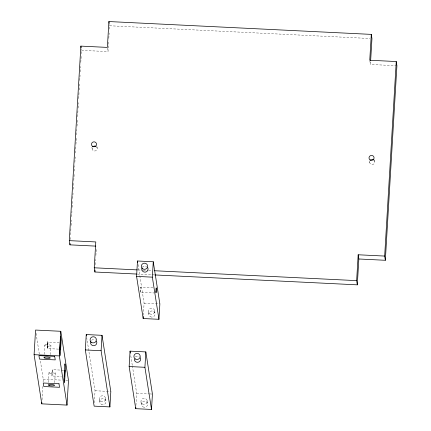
<?xml version="1.0" encoding="UTF-8"?>
<svg xmlns="http://www.w3.org/2000/svg" width="431" height="431" viewBox="0 0 431 431"><rect width="100%" height="100%" fill="white"/><g stroke="black" fill="none" stroke-linecap="round" stroke-linejoin="round"><path stroke-width="0.32" stroke-dasharray="2.15 1.62" d="M44.156 354.357L44.695 345.285M42.028 399.855L42.825 386.548M43.1 381.888L43.256 379.226L40.239 359.955M47.577 347.095L47.706 344.908M48.385 382.405L48.962 372.68M50.422 354.605L50.955 345.592M54.694 382.663L55.27 372.993M70.28 239.485L70.398 237.476M70.56 234.793L70.921 228.753M71.12 225.402L71.438 220.036M71.638 216.68L71.955 211.314M72.198 207.289L72.553 201.25M72.715 198.567L73.033 193.201M73.275 189.177L73.636 183.143M73.793 180.46L74.154 174.42M74.353 171.069L74.671 165.698M74.87 162.347L75.193 156.981M75.43 152.957L75.791 146.917M75.948 144.234L76.309 138.2M76.508 134.844L76.826 129.478M77.025 126.121L77.386 120.087M77.585 116.731L77.946 110.697M78.108 108.014L78.426 102.648M78.663 98.624L79.024 92.584M79.185 89.901L79.541 83.862M79.74 80.511L80.064 75.145M80.263 71.788L80.581 66.422M80.818 62.398L81.179 56.359M81.34 53.676L81.351 49.118M95.348 264.715L95.66 259.408M95.897 255.432L96.253 249.463M81.54 50.325L108.03 51.618L108.623 41.678M108.817 38.359L109.135 33.058M109.372 29.082L109.382 24.562M94.335 402.796L95.052 390.75L86.771 337.856M135.943 405.334L136.659 393.287L132.43 366.285M143.378 315.185L144.094 303.144L137.904 263.627M396.908 65.754L370.418 64.456L370.612 61.143M59.262 342.839L47.976 342.284L47.636 346.368L47.674 348.593L59.015 349.148M47.674 348.593L47.976 342.284M63.551 370.234L52.264 369.679L51.968 375.994L61.391 376.452M51.968 375.994L52.264 369.679M152.94 287.849L140.458 287.24L140.188 292.223L154.012 292.961M140.215 292.288L140.458 287.24M109.571 25.763L369.943 38.504M137.872 269.925L142.569 270.156M143.243 270.189L147.941 270.415M148.609 270.447L151.965 270.614M137.193 274.073L151.281 274.762M151.954 274.795L153.969 274.892M144.094 303.144L159.863 303.914M43.256 379.226L61.848 380.137M65.83 380.331L67.823 380.428M95.052 390.75L110.821 391.52M136.659 393.287L149.142 393.902M149.799 393.934L152.429 394.058M369.852 60.846L370.418 64.456M374.388 159.766L374.674 161.577M369.437 160.806L369.723 162.611M154.616 310.573L155.052 313.385M107.464 48.008L108.03 51.618M148.426 311.872L148.867 314.678M147.181 400.722L147.623 403.529M140.996 402.015L141.433 404.828M130.782 355.747L132.328 365.628M96.959 146.793L97.147 147.995M91.916 147.224L92.196 149.034M105.573 398.185L106.01 400.992M99.383 399.478L99.825 402.29M36.08 333.373L39.302 353.975M135.388 356.933A3.162 3.082 -8.9 0 1 139.224 356.631M91.577 340.345A3.162 3.082 -8.9 0 1 95.413 340.043M142.278 267.403A3.162 3.082 -8.9 0 1 146.653 266.487M96.56 146.863A2.527 2.462 -8.9 0 1 96.512 150.193A2.527 2.462 -8.9 0 1 93.107 150.462A2.527 2.462 -8.9 0 1 92.563 147.176M374.086 160.44A2.527 2.462 -8.9 0 1 372.707 164.502A2.527 2.462 -8.9 0 1 369.798 161.334M47.437 346.158L47.507 347.44L47.819 341.18L47.437 346.158M45.535 344.838L45.061 344.956A3.141 0.69 3.4 0 0 45.169 345.657L45.686 345.824A3.141 0.69 3.4 0 0 50.115 346.039L50.589 345.921A3.141 0.69 3.4 0 0 50.481 345.226L49.964 345.053A3.141 0.69 3.4 0 0 45.535 344.838M100.741 401.417A3.162 3.082 -8.9 0 0 105.633 398.987A3.162 3.082 -8.9 0 0 101.059 396.089A3.162 3.082 -8.9 0 0 100.741 401.417M142.354 403.96A3.162 3.082 -8.9 0 0 147.24 401.525A3.162 3.082 -8.9 0 0 142.672 398.627A3.162 3.082 -8.9 0 0 142.354 403.96M101.183 404.23A3.162 3.082 -8.9 0 0 106.069 401.794A3.162 3.082 -8.9 0 0 101.5 398.896A3.162 3.082 -8.9 0 0 101.183 404.23M142.79 406.767A3.162 3.082 -8.9 0 0 147.682 404.332A3.162 3.082 -8.9 0 0 143.108 401.439A3.162 3.082 -8.9 0 0 142.79 406.767M49.964 373.224A3.162 0.695 3.4 0 0 55.19 373.165A3.162 0.695 3.4 0 0 51.192 372.12A3.162 0.695 3.4 0 0 49.964 373.224M149.783 313.811A3.162 3.082 -8.9 0 0 154.675 311.376A3.162 3.082 -8.9 0 0 150.101 308.483A3.162 3.082 -8.9 0 0 149.783 313.811M150.225 316.623A3.162 3.082 -8.9 0 0 155.117 314.188A3.162 3.082 -8.9 0 0 150.543 311.29A3.162 3.082 -8.9 0 0 150.225 316.623"/><path stroke-width="0.65" d="M34.092 354.675L35.557 330.054L60.787 331.288L68.486 380.46L67.02 405.086L41.791 403.852L34.092 354.675L59.322 355.909L67.02 405.086M41.791 403.852L41.872 402.522M59.322 355.909L60.787 331.288M95.79 246.117L69.962 244.856L69.299 240.638L80.877 46.112L107.367 47.405L108.908 21.55L371.296 34.388L371.953 38.601L370.655 60.48M69.962 244.856L70.043 243.51M85.333 349.94L86.248 334.553L102.018 335.323L110.821 391.52L109.905 406.912L94.136 406.142L85.333 349.94L101.102 350.71L109.905 406.912M136.519 274.041L94.912 272.004L94.254 267.791L95.79 241.936L69.299 240.638M94.912 272.004L95.03 270.016M101.102 350.71L102.018 335.323M129.144 366.528L130.06 351.141L145.829 351.911L152.429 394.058L151.513 409.45L135.743 408.68L129.144 366.528L144.913 367.298L151.513 409.45M136.579 276.384L137.494 260.992L153.264 261.762L159.863 303.914L158.947 319.306L143.178 318.531L136.579 276.384L152.348 277.155L158.947 319.306M135.743 408.68L135.824 407.338M143.178 318.531L143.297 316.526M144.913 367.298L145.829 351.911M152.348 277.155L153.264 261.762M154.637 274.93L357.299 284.843L356.642 280.629L358.177 254.775L384.667 256.068L385.33 260.286L358.84 258.988L358.177 254.775M371.296 34.388L369.755 60.243L396.245 61.541L396.908 65.754L385.33 260.286M357.299 284.843L358.84 258.988M384.667 256.068L396.245 61.541M94.254 267.791L137.203 269.892M154.648 270.743L356.642 280.629M108.908 21.55L109.194 23.355M137.494 260.992L137.699 262.312M130.06 351.141L130.372 353.113M80.877 46.112L81.163 47.916M86.248 334.553L86.459 335.873M140.312 357.816A3.162 3.082 -8.9 0 1 138.125 362.234A3.162 3.082 -8.9 0 1 134.332 359.066M96.501 341.228A3.162 3.082 -8.9 0 1 93.91 345.705A3.162 3.082 -8.9 0 1 90.677 341.686M147.741 267.667A3.162 3.082 -8.9 0 1 145.15 272.144A3.162 3.082 -8.9 0 1 141.923 268.13M92.994 146.685A2.527 2.462 -8.9 0 1 96.059 146.443M370.515 160.262A2.527 2.462 -8.9 0 1 373.585 160.02M60.232 347.736L60.292 349.212L60.588 342.904L60.232 347.736M64.521 375.132L64.58 376.608L64.876 370.299L64.521 375.132M155.941 291.879C156.135 296.614 156.501 280.791 155.941 291.879M60.62 336.606L59.704 351.998L60.259 355.51L61.175 340.118L60.62 336.606M64.914 364.001L63.998 379.393L64.548 382.906L65.464 367.514L64.914 364.001M44.802 357.148L44.328 357.272A3.141 0.69 3.4 0 0 44.436 357.967L44.953 358.134A3.141 0.69 3.4 0 0 49.382 358.355L49.856 358.231A3.141 0.69 3.4 0 0 49.748 357.536L49.231 357.369A3.141 0.69 3.4 0 0 44.802 357.148M54.699 356.383L38.935 355.607L39.485 359.12L55.249 359.896L54.699 356.383M58.993 383.779L43.224 383.008L43.773 386.521L59.543 387.291L58.993 383.779M91.501 342.408A3.162 3.082 -8.9 0 0 96.393 339.978A3.162 3.082 -8.9 0 0 91.819 337.08A3.162 3.082 -8.9 0 0 91.501 342.408M135.312 358.996A3.162 3.082 -8.9 0 0 140.199 356.566A3.162 3.082 -8.9 0 0 135.63 353.668A3.162 3.082 -8.9 0 0 135.312 358.996M49.231 385.535A3.162 0.695 3.4 0 0 54.457 385.481A3.162 0.695 3.4 0 0 50.459 384.43A3.162 0.695 3.4 0 0 49.231 385.535M142.747 268.852A3.162 3.082 -8.9 0 0 147.634 266.417A3.162 3.082 -8.9 0 0 143.06 263.519A3.162 3.082 -8.9 0 0 142.747 268.852M92.622 146.373A2.527 2.462 -8.9 0 0 96.533 144.423A2.527 2.462 -8.9 0 0 92.875 142.106A2.527 2.462 -8.9 0 0 92.622 146.373M370.148 159.949A2.527 2.462 -8.9 0 0 374.06 157.999A2.527 2.462 -8.9 0 0 370.401 155.683A2.527 2.462 -8.9 0 0 370.148 159.949"/></g></svg>
